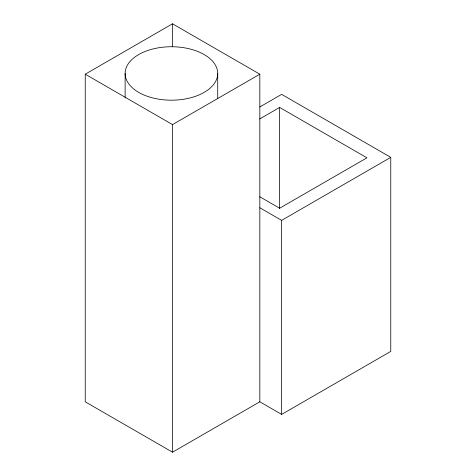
<?xml version="1.0" encoding="UTF-8"?>
<svg xmlns="http://www.w3.org/2000/svg" width="476" height="476" viewBox="0 0 476 476"><rect width="100%" height="100%" fill="white"/><g stroke="black" fill="none" stroke-linecap="round" stroke-linejoin="round"><path stroke-width="0.71" d="M85.234 74.197L172.526 23.8L259.825 74.197L259.825 401.803L172.526 452.2L85.234 401.803L85.234 74.197L172.526 124.599L259.825 74.197M259.825 106.963L281.649 94.361L390.766 157.36L390.766 351.401L281.649 414.4L259.825 401.803M259.741 118.917L279.638 107.427L366.937 157.824L279.638 208.226L259.741 196.737M259.825 207.762L281.649 220.358L390.766 157.36M281.649 220.358L281.649 414.4M279.638 107.427L279.638 208.536M217.722 73.465A46.297 26.727 0 0 1 148.28 96.616A46.297 26.727 0 0 1 148.28 50.319A46.297 26.727 0 0 1 217.722 73.465L217.722 98.722M172.526 23.8L172.526 46.803M172.526 124.599L172.526 452.2M125.134 73.465L125.134 97.979"/></g></svg>
